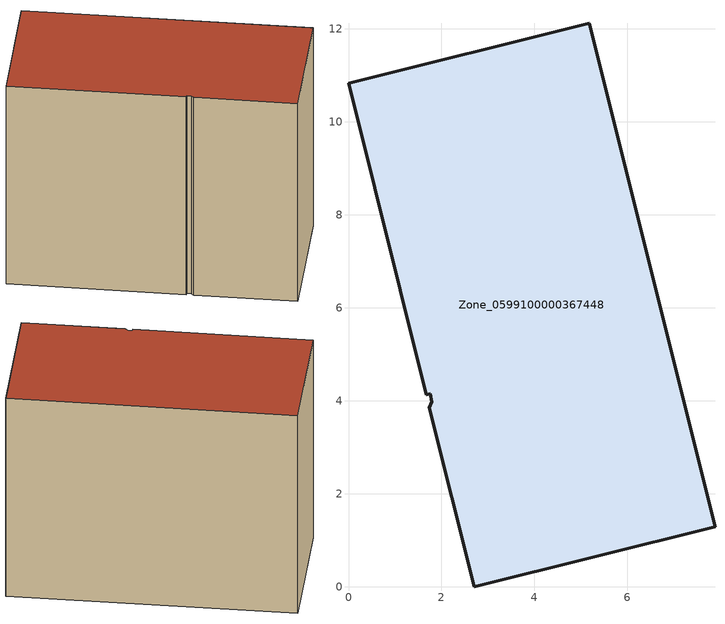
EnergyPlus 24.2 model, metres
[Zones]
Zone_0599100000367448
 floor ground (C_G): 1.79,3.98 1.76,4.16 1.67,4.13 0,10.82 5.18,12.12 7.88,1.29 2.7,0 1.74,3.85 z0
 wall outside (C_F): 2.7,0 7.88,1.29 5.18,12.12 0,10.82 1.67,4.13 1.76,4.16 1.79,3.98 1.74,3.85 2.7,0 z0:8.94
 roof outside (C_R): 1.76,4.16 1.79,3.98 1.74,3.85 2.7,0 7.88,1.29 5.18,12.12 0,10.82 1.67,4.13 z8.94
[BUILDING]
Pand.0599100000367448: North Axis=0; Terrain=City; Loads Convergence Tolerance Value=0.04; Temperature Convergence Tolerance Value=0.4; Solar Distribution=FullExterior; Maximum Number of Warmup Days=25; Minimum Number of Warmup Days=1
[Site:Location]
Rotterdam.The.Hague.AP_ZH_NLD Design_Conditions: Latitude=51.96; Longitude=4.45; Time Zone=1; Elevation=-4.5
[SITE:GROUNDTEMPERATURE:BUILDINGSURFACE]
18, 18, 18, 18, 18, 18, 18, 18, 18, 18, 18, 18
[MATERIAL] Thermal Absorptance=0.9; Solar Absorptance=0.7; Visible Absorptance=0.7
Name | Roughness | Thickness | Conductivity | Density | Specific Heat
G.TC.1992-2005 | MediumSmooth | 0.15 | 0.06 | 540 | 1210
F.TC.1992-2005 | Rough | 0.3 | 0.12 | 1920 | 840
R.TC.1992-2005 | MediumRough | 0.2 | 0.08 | 1500 | 1000
[CONSTRUCTION]
C_G: G.TC.1992-2005
C_F: F.TC.1992-2005
C_R: R.TC.1992-2005
[ZONE]
Zone_0599100000367448: Type=1; Multiplier=1; Ceiling Height=Autocalculate; Volume=Autocalculate; Floor Area=autocalculate; Part of Total Floor Area=Yes
[ZONEINFILTRATION:DESIGNFLOWRATE]
Infil_Zone_0599100000367448: Zone or ZoneList or Space or SpaceList=Zone_0599100000367448; Schedule=AlwaysOn; Design Flow Rate Calculation Method=Flow/Area; Flow Rate per Floor Area=0.0015; Constant Term Coefficient=1; Temperature Term Coefficient=0; Velocity Term Coefficient=0; Velocity Squared Term Coefficient=0
[HVACTEMPLATE:ZONE:IDEALLOADSAIRSYSTEM]
Zone_0599100000367448: Maximum Heating Supply Air Temperature=50; Minimum Cooling Supply Air Temperature=13; Maximum Heating Supply Air Humidity Ratio=0.0156; Minimum Cooling Supply Air Humidity Ratio=0.0077; Heating Limit=NoLimit; Cooling Limit=NoLimit; Dehumidification Control Type=ConstantSensibleHeatRatio; Cooling Sensible Heat Ratio=0.7; Dehumidification Setpoint=60; Humidification Control Type=None; Humidification Setpoint=30; Outdoor Air Method=None; Outdoor Air Flow Rate per Person=0.00944; Outdoor Air Flow Rate per Zone Floor Area=0; Outdoor Air Flow Rate per Zone=0; Demand Controlled Ventilation Type=None; Outdoor Air Economizer Type=NoEconomizer; Heat Recovery Type=None; Sensible Heat Recovery Effectiveness=0.7; Latent Heat Recovery Effectiveness=0.65
[ZONECONTROL:THERMOSTAT]
ThermostatControl_Zone_0599100000367448: Zone or ZoneList=Zone_0599100000367448; Control Type Schedule=DualSetpointControlType; Control 1=Thermostat_Zone_0599100000367448; Temperature Difference Between Cutout And Setpoint=0
[THERMOSTATSETPOINT:DUALSETPOINT]
Thermostat_Zone_0599100000367448: Heating Setpoint Temperature Schedule=HeatingSetpoint_Zone_0599100000367448; Cooling Setpoint Temperature Schedule=CoolingSetpoint_Zone_0599100000367448
[SCHEDULE:COMPACT]
HeatingSetpoint_Zone_0599100000367448: Through: 12/31, For: AllDays, Until: 24:00, 21
CoolingSetpoint_Zone_0599100000367448: Through: 12/31, For: AllDays, Until: 24:00, 24
DualSetpointControlType: Through: 12/31, For: AllDays, Until: 24:00, 4
AlwaysOn: Through: 12/31, For: AllDays, Until: 24:00, 1
